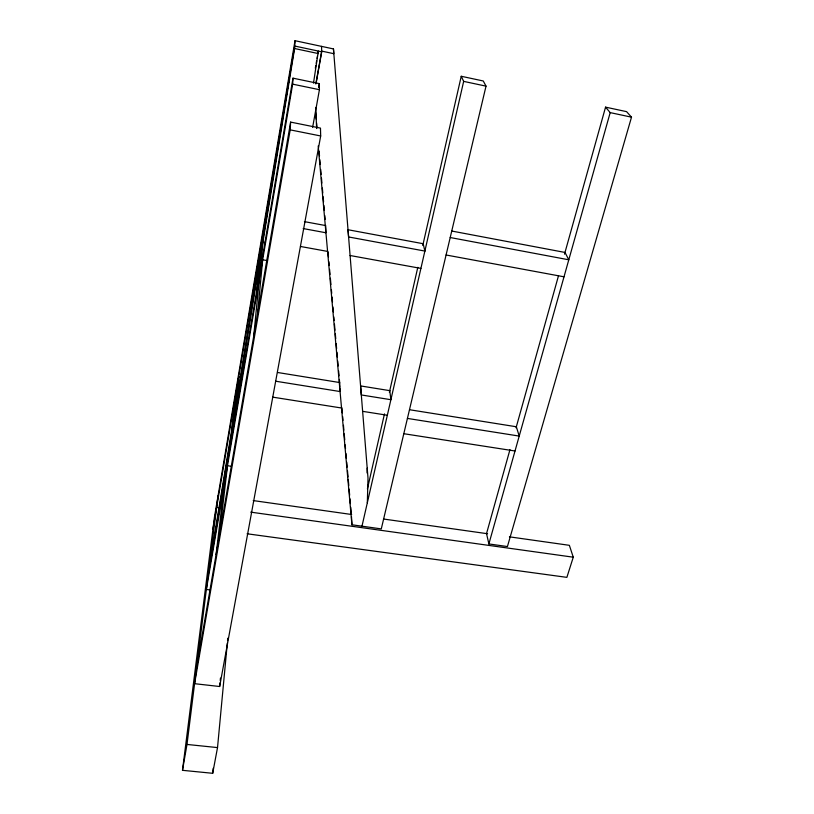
<?xml version="1.0" encoding="UTF-8"?>
<svg xmlns="http://www.w3.org/2000/svg" width="814" height="814" viewBox="0 0 814 814"><rect width="100%" height="100%" fill="white"/><g stroke="black" fill="none" stroke-linecap="round" stroke-linejoin="round"><path stroke-width="1.22" d="M315.7 107.448L316.646 128.551M367.083 473.005L367.206 468.121M367.328 502.787L368.009 478.164L333.455 48.921L295.014 40.7L214.458 517.114L182.489 770.319L212.698 773.3L217.521 747.588L227.32 643.131M290.191 129.864L290.618 122.1L320.472 128.113L320.685 135.969L219.648 686.507L194.587 683.689L290.191 129.864L320.685 135.969M210.104 589.936L206.359 589.468L292.664 84.157L292.989 78.164L319.261 83.628L319.424 89.693L312.627 127.381M212.322 551.109L294.597 48.525L295.014 40.7M257.499 314.296L262.668 259.798L267.48 260.653M227.544 640.689L227.778 638.207M212.698 773.3L213.187 768.304M253.734 336.101L259.239 279.874M260.114 270.92L262.932 242.114L265.262 242.541M263.716 234.137L264.845 222.517M219.648 686.507L220.004 682.885M220.238 680.473L220.472 678.062M256.786 290.435L259.585 262.586M260.419 254.294L261.803 240.517M231.756 437.169L233.516 421.988M234.747 411.324L238.756 376.607L241.117 376.984M216.066 554.721L224.552 482.956M219.241 536.324L227.493 465.74L231.207 466.29M228.815 454.405L230.342 441.381M231.624 430.443L236.04 392.684M182.489 770.319L186.986 744.444L218.091 495.604M208.75 570.37L289.133 79.121M313.502 83.12L318.366 51.079L317.928 53.521M212.942 529.12L294.729 46.042L321.723 51.791L316.178 82.825M207.946 576.78L292.989 78.164M196.54 667.999L290.618 122.1M315.323 68.203L315.761 65.751M316.198 63.309L316.626 60.867M317.063 58.415L317.501 55.973M315.832 83.974L321.703 51.109L333.832 53.693L333.455 48.921M318.589 87.342L319.261 83.628M367.419 488.899L384.473 413.888M389.387 392.267L417.796 267.358M422.771 245.472L461.243 76.272L483.262 80.983L486.019 86.142L381.288 528.896L351.933 524.786L318.203 145.991M361.976 526.19L463.665 81.38L461.243 76.272M509.961 449.633L486.528 533.597L488.878 543.945L507.427 546.55L631.511 117.165L626.577 111.64L605.555 107.143L564.519 254.151M516.066 427.757L558.516 275.692M488.878 543.945L610.185 112.617L605.555 107.143M509.422 536.833L569.362 545.319L573.27 557.193L566.88 577.36L247.11 533.781M186.986 744.444L217.521 747.588M216.616 507.376L219.058 507.712M250.722 512.138L573.27 557.193M253.235 500.579L351.679 514.509M383.496 519.017L487.566 533.74M403.805 433.709L515.018 450.997M272.721 397.14L341.534 408.007M362.637 411.345L387.342 415.242M407.417 418.416L519.21 436.08L516.341 426.76L409.564 409.737M277.503 372.476L339.642 382.539L339.855 387.006M275.641 381.206L340.069 391.544L339.906 388.146M300.447 246.469L327.584 251.414M350.081 255.515L420.909 268.406M303.184 228.561L325.926 232.763L325.692 225.58L304.426 221.632M446.082 254.996L564.01 276.811M451.831 231.054L564.997 252.442L568.793 259.798L450.213 237.525M292.664 84.157L319.424 89.693M463.665 81.38L486.019 86.142M610.185 112.617L631.511 117.165M294.597 48.525L318.437 53.592M315.588 111.884L316.239 119.231M316.565 122.914L317.002 127.808M319.068 151.089L319.505 155.993M319.831 159.676L320.268 164.57M320.706 169.475L321.143 174.379M321.469 178.103L321.917 183.069M322.354 188.034L322.792 192.999M323.127 196.723L323.565 201.689M323.901 205.443L324.348 210.5M324.806 215.568L325.142 219.363M328.032 251.852L328.469 256.807M328.907 261.752L329.243 265.557M329.578 269.353L330.036 274.42M330.372 278.215L330.932 284.544M331.379 289.611L331.715 293.335M332.041 297.049L332.488 302.004M332.926 306.97L333.364 311.925M333.811 316.88L334.127 320.523M334.452 324.155L334.992 330.23M335.317 333.862L335.744 338.716M336.182 343.569L336.62 348.555M336.955 352.289L337.393 357.265M337.729 360.999L338.176 365.974M338.614 370.93L339.041 375.803M339.367 379.466L339.692 383.119M341.89 407.855L342.338 412.871M342.674 416.626L343.009 420.39M343.447 425.274L343.874 430.168M344.2 433.831L344.749 439.936M345.177 444.831L345.512 448.545M345.95 453.51L346.398 458.465M346.723 462.189L347.161 467.144M347.497 470.828L348.036 476.933M348.25 479.385L348.799 485.49M349.125 489.153L349.654 495.207M349.979 498.819L350.407 503.632M350.732 507.244L351.261 513.258M351.495 516.758L351.933 524.786M321.52 46.367L321.723 51.791M389.753 390.649L360.592 385.928L361.314 394.953L390.893 399.705L389.753 390.649M424.867 251.068L348.596 236.966L348.016 229.741L423.168 243.722L424.867 251.068"/></g></svg>
